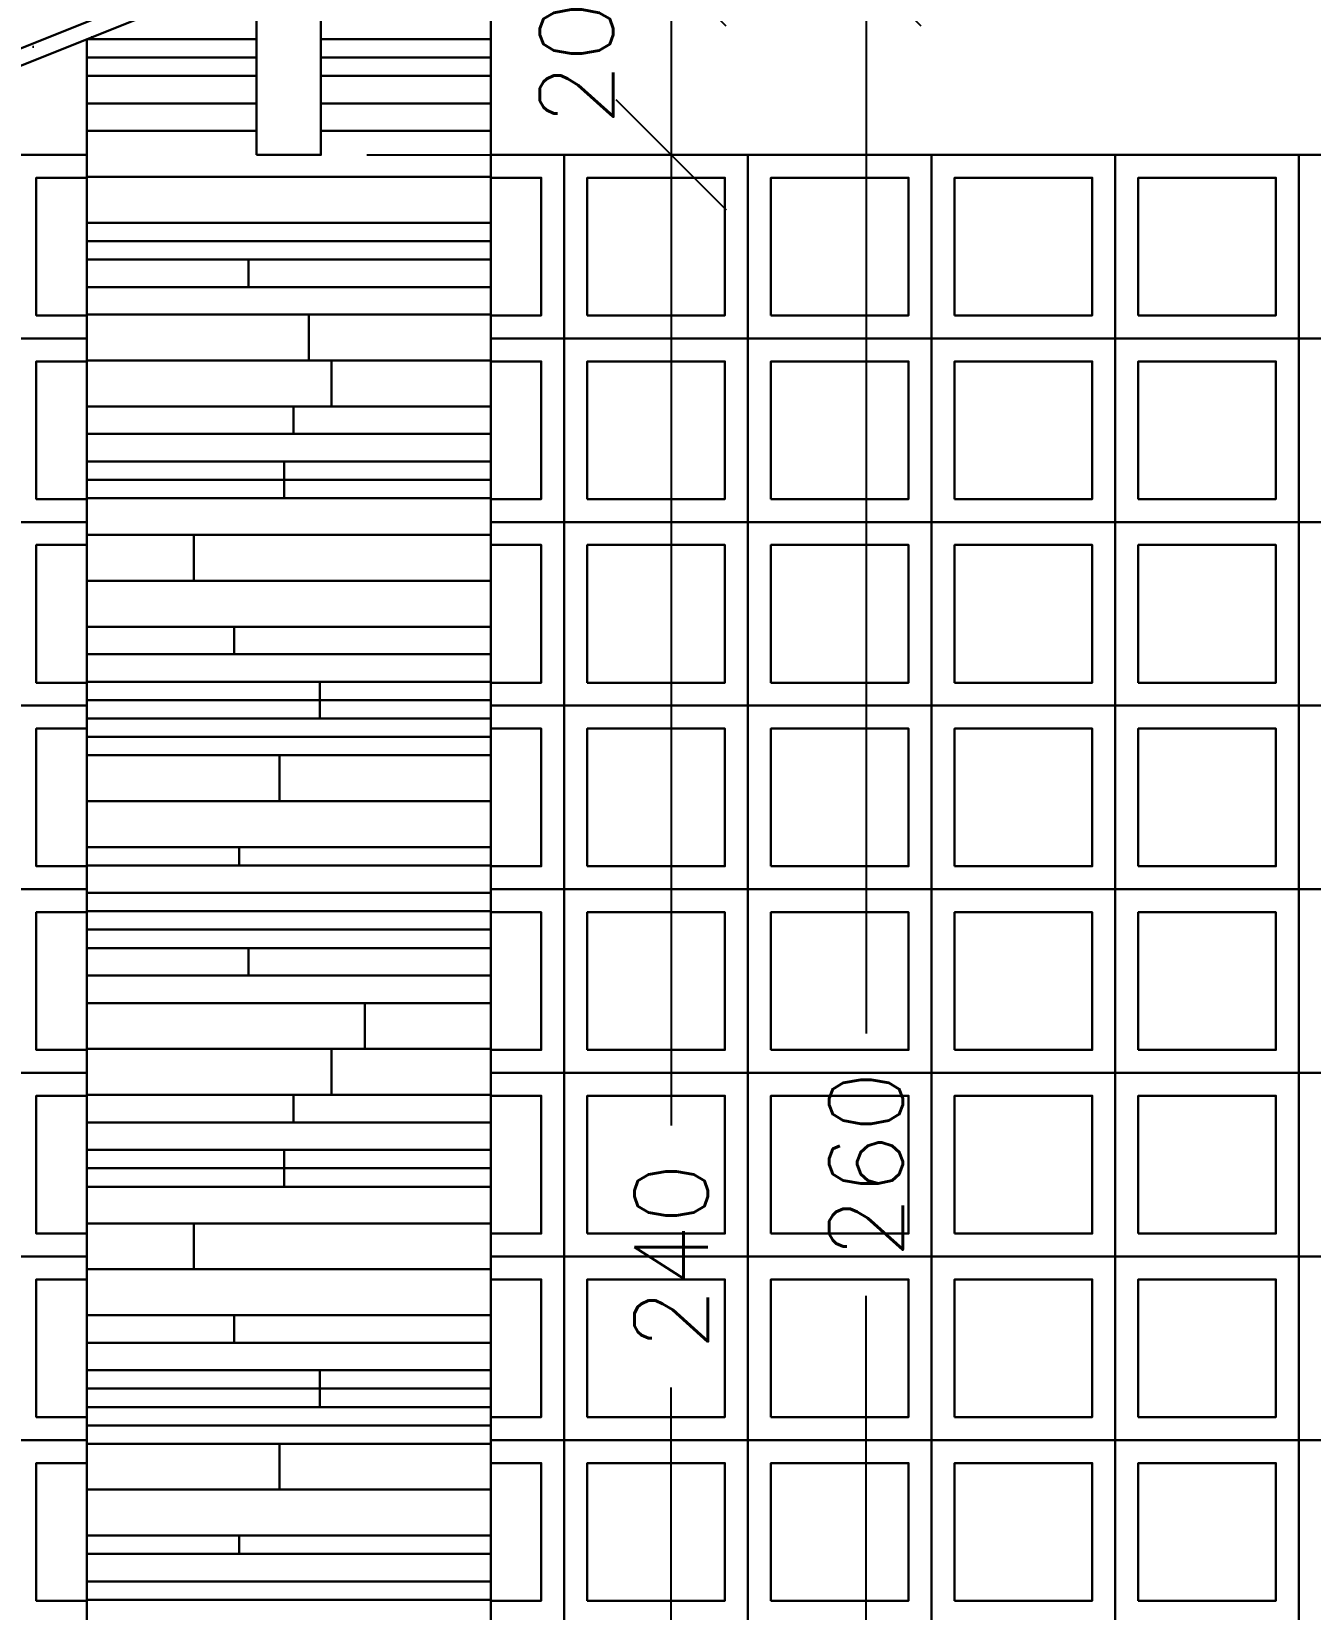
# Model space of a CAD drawing. Header units: millimetres. Extents: x -4228 to 27092, y -6721 to 984.
# Drawn here: x 5794.4 to 5933.7, y -6507.9 to -6336 of the extents above; entities that cross this region are included whole.
import ezdxf

# ---------------------------------------------------------------- set-up
doc = ezdxf.new("R2010")
doc.units = ezdxf.units.MM
doc.header["$LTSCALE"] = 50
doc.layers.get('0').update_dxf_attribs({"lineweight": 0})
for name, color, linetype in [('cobogo', 7, 'Continuous'), ('cota', 1, 'Continuous'), ('estruturametalica', 2, 'Continuous'), ('hatch', 2, 'Continuous'), ('madeiramento', 2, 'Continuous'), ('PAREDES3', 2, 'Continuous'), ('pedras', 2, 'Continuous')]:
    doc.layers.add(name, color=color, linetype=linetype)
doc.styles.add('ROMANS', font='romans.shx')
doc.dimstyles.new('1_50', dxfattribs={"dimscale": 0, "dimtxt": 8, "dimasz": 12, "dimexe": 10, "dimexo": 5, "dimgap": 4, "dimtad": 0, "dimdec": 0, "dimzin": 1, "dimdsep": 46, "dimtxsty": 'ROMANS', "dimblk": 'OBLIQUE', "dimcen": 10, "dimdle": 10, "dimclrd": 1, "dimclre": 1, "dimclrt": 7, "dimaunit": 1, "dimadec": 0, "dimazin": 0, "dimtm": 1e-09, "dimtfac": 1, "dimtdec": 0, "dimtmove": 2, "dimatfit": 3, "dimldrblk": 'OBLIQUE', "dimfxl": 1, "dimtolj": 1, "dimtzin": 0, "dimarcsym": 0})

# ---------------------------------------------------------------- blocks, each defined once
blk = doc.blocks.new('_OBLIQUE')
at = {"color": 0, "linetype": 'ByBlock'}
blk.add_line((-0.5, -0.5), (0.5, 0.5), dxfattribs=at)
blk = doc.blocks.new('*D4')
at = {"layer": 'cota', "color": 1, "linetype": 'Continuous', "lineweight": -2}
for p, q in [((5864.08, -6339.46), (5864.08, -6455.18)), ((5830.94, -6349.46), (5874.08, -6349.46)), ((5864.08, -6599.46), (5864.08, -6483.75)), ((5839.47, -6589.46), (5874.08, -6589.46))]:
    blk.add_line(p, q, dxfattribs=at)
at = {"layer": 'Defpoints', "color": 0, "linetype": 'Continuous', "lineweight": 30}
for p in [(5825.94, -6349.46), (5834.47, -6589.46), (5864.08, -6589.46)]:
    blk.add_point(p, dxfattribs=at)
at = {"layer": 'cota', "color": 1, "linetype": 'Continuous', "lineweight": -2, "xscale": 12, "yscale": 12, "zscale": 12}
for p, rotation in [((5864.08, -6349.46), 90), ((5864.08, -6589.46), 270)]:
    blk.add_blockref('_OBLIQUE', p, dxfattribs=dict(at, rotation=rotation))
at = {"layer": 'cota', "color": 7, "linetype": 'Continuous', "lineweight": 30, "insert": (5864.08, -6469.46), "char_height": 8, "attachment_point": 5, "rotation": 90, "style": 'ROMANS'}
blk.add_mtext('\\A1;240', dxfattribs=at)
blk = doc.blocks.new('*D5')
at = {"layer": 'cota', "color": 1, "linetype": 'Continuous', "lineweight": -2}
for p, q in [((5864.08, -6319.46), (5864.08, -6359.46)), ((5849.44, -6329.46), (5874.08, -6329.46)), ((5830.94, -6349.46), (5874.08, -6349.46))]:
    blk.add_line(p, q, dxfattribs=at)
at = {"layer": 'Defpoints', "color": 0, "linetype": 'Continuous', "lineweight": 30}
for p in [(5844.44, -6329.46), (5825.94, -6349.46), (5864.08, -6349.46)]:
    blk.add_point(p, dxfattribs=at)
at = {"layer": 'cota', "color": 1, "linetype": 'Continuous', "lineweight": -2, "xscale": 12, "yscale": 12, "zscale": 12}
for p, rotation in [((5864.08, -6329.46), 90), ((5864.08, -6349.46), 270)]:
    blk.add_blockref('_OBLIQUE', p, dxfattribs=dict(at, rotation=rotation))
at = {"layer": 'cota', "color": 7, "linetype": 'Continuous', "lineweight": 30, "insert": (5853.78, -6339.46), "char_height": 8, "attachment_point": 5, "rotation": 90, "style": 'ROMANS'}
blk.add_mtext('\\A1;20', dxfattribs=at)
blk = doc.blocks.new('*D6')
at = {"layer": 'cota', "color": 1, "linetype": 'Continuous', "lineweight": -2}
for p, q in [((5885.3, -6319.46), (5885.3, -6445.18)), ((5849.44, -6329.46), (5895.3, -6329.46)), ((5885.3, -6599.46), (5885.3, -6473.75)), ((5849.44, -6589.46), (5895.3, -6589.46))]:
    blk.add_line(p, q, dxfattribs=at)
at = {"layer": 'Defpoints', "color": 0, "linetype": 'Continuous', "lineweight": 30}
for p in [(5844.44, -6329.46), (5844.44, -6589.46), (5885.3, -6589.46)]:
    blk.add_point(p, dxfattribs=at)
at = {"layer": 'cota', "color": 1, "linetype": 'Continuous', "lineweight": -2, "xscale": 12, "yscale": 12, "zscale": 12}
for p, rotation in [((5885.3, -6329.46), 90), ((5885.3, -6589.46), 270)]:
    blk.add_blockref('_OBLIQUE', p, dxfattribs=dict(at, rotation=rotation))
at = {"layer": 'cota', "color": 7, "linetype": 'Continuous', "lineweight": 30, "insert": (5885.3, -6459.46), "char_height": 8, "attachment_point": 5, "rotation": 90, "style": 'ROMANS'}
blk.add_mtext('\\A1;260', dxfattribs=at)

msp = doc.modelspace()

# ---------------------------------------------------------------- hatches: boundary and pattern name
at = {"layer": 'hatch', "linetype": 'Continuous', "lineweight": 30}
h = msp.add_hatch(dxfattribs=at)
h.set_pattern_fill('AR-SAND', color=256, scale=0.3, style=0)
h.set_pattern_definition([(37.5, (2415.487, -6249.661), (-0.48001, 14.682397), [0, -11.5824, 0, -12.954, 0, -12.3825]), (7.5, (2415.487, -6249.661), (13.4857, 21.50475), [0, -6.2484, 0, -10.4394, 0, -4.0005]), (327.5, (2406.115, -6249.661), (23.72977, 0.043116), [0, -3.81, 0, -13.716, 0, -17.907]), (317.5, (2406.115, -6249.661), (22.90669, 6.68788), [0, -1.905, 0, -8.9916, 0, -10.287])])
h.paths.add_polyline_path([(6162.44, -6192.06), (6162.44, -6177.52), (5708.37, -6359.15), (5709.44, -6361.83), (5738.02, -6361.83)])
h = msp.add_hatch(dxfattribs=at)
h.set_pattern_fill('AR-RROOF', color=3, scale=0.5, style=0)
h.set_pattern_definition([(201.8014, (2309.487, -4319.716), (-21.224977, -22.16831), [190.5, -25.4, 63.5, -12.7]), (201.8014, (2296.163, -4331.885), (18.064814, -10.96624), [38.1, -4.191, 76.2, -9.525]), (201.8014, (2307.601, -4332.0975), (-58.156437, -32.427048), [101.6, -17.78, 50.8, -12.7])])
h.paths.add_polyline_path([(5738.02, -6361.83), (6162.44, -6192.06), (6162.44, -6177.52), (5708.37, -6359.15), (5709.44, -6361.83)])

# ---------------------------------------------------------------- linework, layer by layer
at = {"layer": 'cobogo', "color": 3, "linetype": 'Continuous', "lineweight": 30}
for points in [[(5800.44, -6349.46), (5792.44, -6349.46), (5792.44, -6369.46), (5800.44, -6369.46)], [(5800.44, -6349.46), (5792.44, -6349.46), (5792.44, -6369.46), (5800.44, -6369.46)], [(5800.44, -6349.46), (5792.44, -6349.46), (5792.44, -6369.46), (5800.44, -6369.46)], [(5800.44, -6349.46), (5792.44, -6349.46), (5792.44, -6369.46), (5800.44, -6369.46)], [(5844.44, -6369.46), (5852.44, -6369.46), (5852.44, -6349.46), (5844.44, -6349.46)], [(5844.44, -6369.46), (5852.44, -6369.46), (5852.44, -6349.46), (5844.44, -6349.46)], [(5844.44, -6369.46), (5852.44, -6369.46), (5852.44, -6349.46), (5844.44, -6349.46)], [(5844.44, -6369.46), (5852.44, -6369.46), (5852.44, -6349.46), (5844.44, -6349.46)], [(5800.44, -6351.96), (5794.94, -6351.96), (5794.94, -6366.96), (5800.44, -6366.96)], [(5800.44, -6351.96), (5794.94, -6351.96), (5794.94, -6366.96), (5800.44, -6366.96)], [(5800.44, -6351.96), (5794.94, -6351.96), (5794.94, -6366.96), (5800.44, -6366.96)], [(5800.44, -6351.96), (5794.94, -6351.96), (5794.94, -6366.96), (5800.44, -6366.96)], [(5844.44, -6366.96), (5849.94, -6366.96), (5849.94, -6351.96), (5844.44, -6351.96)], [(5844.44, -6366.96), (5849.94, -6366.96), (5849.94, -6351.96), (5844.44, -6351.96)], [(5844.44, -6366.96), (5849.94, -6366.96), (5849.94, -6351.96), (5844.44, -6351.96)], [(5844.44, -6366.96), (5849.94, -6366.96), (5849.94, -6351.96), (5844.44, -6351.96)], [(5800.44, -6369.46), (5792.44, -6369.46), (5792.44, -6389.46), (5800.44, -6389.46)], [(5800.44, -6369.46), (5792.44, -6369.46), (5792.44, -6389.46), (5800.44, -6389.46)], [(5800.44, -6369.46), (5792.44, -6369.46), (5792.44, -6389.46), (5800.44, -6389.46)], [(5800.44, -6369.46), (5792.44, -6369.46), (5792.44, -6389.46), (5800.44, -6389.46)], [(5844.44, -6389.46), (5852.44, -6389.46), (5852.44, -6369.46), (5844.44, -6369.46)], [(5844.44, -6389.46), (5852.44, -6389.46), (5852.44, -6369.46), (5844.44, -6369.46)], [(5844.44, -6389.46), (5852.44, -6389.46), (5852.44, -6369.46), (5844.44, -6369.46)], [(5844.44, -6389.46), (5852.44, -6389.46), (5852.44, -6369.46), (5844.44, -6369.46)], [(5800.44, -6371.96), (5794.94, -6371.96), (5794.94, -6386.96), (5800.44, -6386.96)], [(5800.44, -6371.96), (5794.94, -6371.96), (5794.94, -6386.96), (5800.44, -6386.96)], [(5800.44, -6371.96), (5794.94, -6371.96), (5794.94, -6386.96), (5800.44, -6386.96)], [(5800.44, -6371.96), (5794.94, -6371.96), (5794.94, -6386.96), (5800.44, -6386.96)], [(5844.44, -6386.96), (5849.94, -6386.96), (5849.94, -6371.96), (5844.44, -6371.96)], [(5844.44, -6386.96), (5849.94, -6386.96), (5849.94, -6371.96), (5844.44, -6371.96)], [(5844.44, -6386.96), (5849.94, -6386.96), (5849.94, -6371.96), (5844.44, -6371.96)], [(5844.44, -6386.96), (5849.94, -6386.96), (5849.94, -6371.96), (5844.44, -6371.96)], [(5800.44, -6389.46), (5792.44, -6389.46), (5792.44, -6409.46), (5800.44, -6409.46)], [(5800.44, -6389.46), (5792.44, -6389.46), (5792.44, -6409.46), (5800.44, -6409.46)], [(5800.44, -6389.46), (5792.44, -6389.46), (5792.44, -6409.46), (5800.44, -6409.46)], [(5800.44, -6389.46), (5792.44, -6389.46), (5792.44, -6409.46), (5800.44, -6409.46)], [(5844.44, -6409.46), (5852.44, -6409.46), (5852.44, -6389.46), (5844.44, -6389.46)], [(5844.44, -6409.46), (5852.44, -6409.46), (5852.44, -6389.46), (5844.44, -6389.46)], [(5844.44, -6409.46), (5852.44, -6409.46), (5852.44, -6389.46), (5844.44, -6389.46)], [(5844.44, -6409.46), (5852.44, -6409.46), (5852.44, -6389.46), (5844.44, -6389.46)], [(5800.44, -6391.96), (5794.94, -6391.96), (5794.94, -6406.96), (5800.44, -6406.96)], [(5800.44, -6391.96), (5794.94, -6391.96), (5794.94, -6406.96), (5800.44, -6406.96)], [(5800.44, -6391.96), (5794.94, -6391.96), (5794.94, -6406.96), (5800.44, -6406.96)], [(5800.44, -6391.96), (5794.94, -6391.96), (5794.94, -6406.96), (5800.44, -6406.96)], [(5844.44, -6406.96), (5849.94, -6406.96), (5849.94, -6391.96), (5844.44, -6391.96)], [(5844.44, -6406.96), (5849.94, -6406.96), (5849.94, -6391.96), (5844.44, -6391.96)], [(5844.44, -6406.96), (5849.94, -6406.96), (5849.94, -6391.96), (5844.44, -6391.96)], [(5844.44, -6406.96), (5849.94, -6406.96), (5849.94, -6391.96), (5844.44, -6391.96)], [(5800.44, -6409.46), (5792.44, -6409.46), (5792.44, -6429.46), (5800.44, -6429.46)], [(5800.44, -6409.46), (5792.44, -6409.46), (5792.44, -6429.46), (5800.44, -6429.46)], [(5800.44, -6409.46), (5792.44, -6409.46), (5792.44, -6429.46), (5800.44, -6429.46)], [(5800.44, -6409.46), (5792.44, -6409.46), (5792.44, -6429.46), (5800.44, -6429.46)], [(5844.44, -6429.46), (5852.44, -6429.46), (5852.44, -6409.46), (5844.44, -6409.46)], [(5844.44, -6429.46), (5852.44, -6429.46), (5852.44, -6409.46), (5844.44, -6409.46)], [(5844.44, -6429.46), (5852.44, -6429.46), (5852.44, -6409.46), (5844.44, -6409.46)], [(5844.44, -6429.46), (5852.44, -6429.46), (5852.44, -6409.46), (5844.44, -6409.46)], [(5800.44, -6411.96), (5794.94, -6411.96), (5794.94, -6426.96), (5800.44, -6426.96)], [(5800.44, -6411.96), (5794.94, -6411.96), (5794.94, -6426.96), (5800.44, -6426.96)], [(5800.44, -6411.96), (5794.94, -6411.96), (5794.94, -6426.96), (5800.44, -6426.96)], [(5800.44, -6411.96), (5794.94, -6411.96), (5794.94, -6426.96), (5800.44, -6426.96)], [(5844.44, -6426.96), (5849.94, -6426.96), (5849.94, -6411.96), (5844.44, -6411.96)], [(5844.44, -6426.96), (5849.94, -6426.96), (5849.94, -6411.96), (5844.44, -6411.96)], [(5844.44, -6426.96), (5849.94, -6426.96), (5849.94, -6411.96), (5844.44, -6411.96)], [(5844.44, -6426.96), (5849.94, -6426.96), (5849.94, -6411.96), (5844.44, -6411.96)], [(5800.44, -6429.46), (5792.44, -6429.46), (5792.44, -6449.46), (5800.44, -6449.46)], [(5800.44, -6429.46), (5792.44, -6429.46), (5792.44, -6449.46), (5800.44, -6449.46)], [(5800.44, -6429.46), (5792.44, -6429.46), (5792.44, -6449.46), (5800.44, -6449.46)], [(5800.44, -6429.46), (5792.44, -6429.46), (5792.44, -6449.46), (5800.44, -6449.46)], [(5844.44, -6449.46), (5852.44, -6449.46), (5852.44, -6429.46), (5844.44, -6429.46)], [(5844.44, -6449.46), (5852.44, -6449.46), (5852.44, -6429.46), (5844.44, -6429.46)], [(5844.44, -6449.46), (5852.44, -6449.46), (5852.44, -6429.46), (5844.44, -6429.46)], [(5844.44, -6449.46), (5852.44, -6449.46), (5852.44, -6429.46), (5844.44, -6429.46)], [(5800.44, -6431.96), (5794.94, -6431.96), (5794.94, -6446.96), (5800.44, -6446.96)], [(5800.44, -6431.96), (5794.94, -6431.96), (5794.94, -6446.96), (5800.44, -6446.96)], [(5800.44, -6431.96), (5794.94, -6431.96), (5794.94, -6446.96), (5800.44, -6446.96)], [(5800.44, -6431.96), (5794.94, -6431.96), (5794.94, -6446.96), (5800.44, -6446.96)], [(5844.44, -6446.96), (5849.94, -6446.96), (5849.94, -6431.96), (5844.44, -6431.96)], [(5844.44, -6446.96), (5849.94, -6446.96), (5849.94, -6431.96), (5844.44, -6431.96)], [(5844.44, -6446.96), (5849.94, -6446.96), (5849.94, -6431.96), (5844.44, -6431.96)], [(5844.44, -6446.96), (5849.94, -6446.96), (5849.94, -6431.96), (5844.44, -6431.96)], [(5800.44, -6449.46), (5792.44, -6449.46), (5792.44, -6469.46), (5800.44, -6469.46)], [(5800.44, -6449.46), (5792.44, -6449.46), (5792.44, -6469.46), (5800.44, -6469.46)], [(5800.44, -6449.46), (5792.44, -6449.46), (5792.44, -6469.46), (5800.44, -6469.46)], [(5800.44, -6449.46), (5792.44, -6449.46), (5792.44, -6469.46), (5800.44, -6469.46)], [(5844.44, -6469.46), (5852.44, -6469.46), (5852.44, -6449.46), (5844.44, -6449.46)], [(5844.44, -6469.46), (5852.44, -6469.46), (5852.44, -6449.46), (5844.44, -6449.46)], [(5844.44, -6469.46), (5852.44, -6469.46), (5852.44, -6449.46), (5844.44, -6449.46)], [(5844.44, -6469.46), (5852.44, -6469.46), (5852.44, -6449.46), (5844.44, -6449.46)], [(5800.44, -6451.96), (5794.94, -6451.96), (5794.94, -6466.96), (5800.44, -6466.96)], [(5800.44, -6451.96), (5794.94, -6451.96), (5794.94, -6466.96), (5800.44, -6466.96)], [(5800.44, -6451.96), (5794.94, -6451.96), (5794.94, -6466.96), (5800.44, -6466.96)], [(5800.44, -6451.96), (5794.94, -6451.96), (5794.94, -6466.96), (5800.44, -6466.96)], [(5844.44, -6466.96), (5849.94, -6466.96), (5849.94, -6451.96), (5844.44, -6451.96)], [(5844.44, -6466.96), (5849.94, -6466.96), (5849.94, -6451.96), (5844.44, -6451.96)], [(5844.44, -6466.96), (5849.94, -6466.96), (5849.94, -6451.96), (5844.44, -6451.96)], [(5844.44, -6466.96), (5849.94, -6466.96), (5849.94, -6451.96), (5844.44, -6451.96)], [(5800.44, -6469.46), (5792.44, -6469.46), (5792.44, -6489.46), (5800.44, -6489.46)], [(5800.44, -6469.46), (5792.44, -6469.46), (5792.44, -6489.46), (5800.44, -6489.46)], [(5800.44, -6469.46), (5792.44, -6469.46), (5792.44, -6489.46), (5800.44, -6489.46)], [(5800.44, -6469.46), (5792.44, -6469.46), (5792.44, -6489.46), (5800.44, -6489.46)], [(5844.44, -6489.46), (5852.44, -6489.46), (5852.44, -6469.46), (5844.44, -6469.46)], [(5844.44, -6489.46), (5852.44, -6489.46), (5852.44, -6469.46), (5844.44, -6469.46)], [(5844.44, -6489.46), (5852.44, -6489.46), (5852.44, -6469.46), (5844.44, -6469.46)], [(5844.44, -6489.46), (5852.44, -6489.46), (5852.44, -6469.46), (5844.44, -6469.46)], [(5800.44, -6471.96), (5794.94, -6471.96), (5794.94, -6486.96), (5800.44, -6486.96)], [(5800.44, -6471.96), (5794.94, -6471.96), (5794.94, -6486.96), (5800.44, -6486.96)], [(5800.44, -6471.96), (5794.94, -6471.96), (5794.94, -6486.96), (5800.44, -6486.96)], [(5800.44, -6471.96), (5794.94, -6471.96), (5794.94, -6486.96), (5800.44, -6486.96)], [(5844.44, -6486.96), (5849.94, -6486.96), (5849.94, -6471.96), (5844.44, -6471.96)], [(5844.44, -6486.96), (5849.94, -6486.96), (5849.94, -6471.96), (5844.44, -6471.96)], [(5844.44, -6486.96), (5849.94, -6486.96), (5849.94, -6471.96), (5844.44, -6471.96)], [(5844.44, -6486.96), (5849.94, -6486.96), (5849.94, -6471.96), (5844.44, -6471.96)], [(5800.44, -6489.46), (5792.44, -6489.46), (5792.44, -6509.46), (5800.44, -6509.46)], [(5800.44, -6489.46), (5792.44, -6489.46), (5792.44, -6509.46), (5800.44, -6509.46)], [(5800.44, -6489.46), (5792.44, -6489.46), (5792.44, -6509.46), (5800.44, -6509.46)], [(5800.44, -6489.46), (5792.44, -6489.46), (5792.44, -6509.46), (5800.44, -6509.46)], [(5844.44, -6509.46), (5852.44, -6509.46), (5852.44, -6489.46), (5844.44, -6489.46)], [(5844.44, -6509.46), (5852.44, -6509.46), (5852.44, -6489.46), (5844.44, -6489.46)], [(5844.44, -6509.46), (5852.44, -6509.46), (5852.44, -6489.46), (5844.44, -6489.46)], [(5844.44, -6509.46), (5852.44, -6509.46), (5852.44, -6489.46), (5844.44, -6489.46)], [(5800.44, -6491.96), (5794.94, -6491.96), (5794.94, -6506.96), (5800.44, -6506.96)], [(5800.44, -6491.96), (5794.94, -6491.96), (5794.94, -6506.96), (5800.44, -6506.96)], [(5800.44, -6491.96), (5794.94, -6491.96), (5794.94, -6506.96), (5800.44, -6506.96)], [(5800.44, -6491.96), (5794.94, -6491.96), (5794.94, -6506.96), (5800.44, -6506.96)], [(5844.44, -6506.96), (5849.94, -6506.96), (5849.94, -6491.96), (5844.44, -6491.96)], [(5844.44, -6506.96), (5849.94, -6506.96), (5849.94, -6491.96), (5844.44, -6491.96)], [(5844.44, -6506.96), (5849.94, -6506.96), (5849.94, -6491.96), (5844.44, -6491.96)], [(5844.44, -6506.96), (5849.94, -6506.96), (5849.94, -6491.96), (5844.44, -6491.96)]]:
    msp.add_lwpolyline(points, dxfattribs=at)
for points in [[(5852.44, -6369.46), (5872.44, -6369.46), (5872.44, -6349.46), (5852.44, -6349.46)], [(5852.44, -6369.46), (5872.44, -6369.46), (5872.44, -6349.46), (5852.44, -6349.46)], [(5852.44, -6369.46), (5872.44, -6369.46), (5872.44, -6349.46), (5852.44, -6349.46)], [(5852.44, -6369.46), (5872.44, -6369.46), (5872.44, -6349.46), (5852.44, -6349.46)], [(5872.44, -6369.46), (5892.44, -6369.46), (5892.44, -6349.46), (5872.44, -6349.46)], [(5872.44, -6369.46), (5892.44, -6369.46), (5892.44, -6349.46), (5872.44, -6349.46)], [(5872.44, -6369.46), (5892.44, -6369.46), (5892.44, -6349.46), (5872.44, -6349.46)], [(5872.44, -6369.46), (5892.44, -6369.46), (5892.44, -6349.46), (5872.44, -6349.46)], [(5892.44, -6369.46), (5912.44, -6369.46), (5912.44, -6349.46), (5892.44, -6349.46)], [(5892.44, -6369.46), (5912.44, -6369.46), (5912.44, -6349.46), (5892.44, -6349.46)], [(5892.44, -6369.46), (5912.44, -6369.46), (5912.44, -6349.46), (5892.44, -6349.46)], [(5892.44, -6369.46), (5912.44, -6369.46), (5912.44, -6349.46), (5892.44, -6349.46)], [(5912.44, -6369.46), (5932.44, -6369.46), (5932.44, -6349.46), (5912.44, -6349.46)], [(5912.44, -6369.46), (5932.44, -6369.46), (5932.44, -6349.46), (5912.44, -6349.46)], [(5912.44, -6369.46), (5932.44, -6369.46), (5932.44, -6349.46), (5912.44, -6349.46)], [(5912.44, -6369.46), (5932.44, -6369.46), (5932.44, -6349.46), (5912.44, -6349.46)], [(5932.44, -6369.46), (5952.44, -6369.46), (5952.44, -6349.46), (5932.44, -6349.46)], [(5932.44, -6369.46), (5952.44, -6369.46), (5952.44, -6349.46), (5932.44, -6349.46)], [(5932.44, -6369.46), (5952.44, -6369.46), (5952.44, -6349.46), (5932.44, -6349.46)], [(5932.44, -6369.46), (5952.44, -6369.46), (5952.44, -6349.46), (5932.44, -6349.46)], [(5854.94, -6366.96), (5869.94, -6366.96), (5869.94, -6351.96), (5854.94, -6351.96)], [(5854.94, -6366.96), (5869.94, -6366.96), (5869.94, -6351.96), (5854.94, -6351.96)], [(5854.94, -6366.96), (5869.94, -6366.96), (5869.94, -6351.96), (5854.94, -6351.96)], [(5854.94, -6366.96), (5869.94, -6366.96), (5869.94, -6351.96), (5854.94, -6351.96)], [(5874.94, -6366.96), (5889.94, -6366.96), (5889.94, -6351.96), (5874.94, -6351.96)], [(5874.94, -6366.96), (5889.94, -6366.96), (5889.94, -6351.96), (5874.94, -6351.96)], [(5874.94, -6366.96), (5889.94, -6366.96), (5889.94, -6351.96), (5874.94, -6351.96)], [(5874.94, -6366.96), (5889.94, -6366.96), (5889.94, -6351.96), (5874.94, -6351.96)], [(5894.94, -6366.96), (5909.94, -6366.96), (5909.94, -6351.96), (5894.94, -6351.96)], [(5894.94, -6366.96), (5909.94, -6366.96), (5909.94, -6351.96), (5894.94, -6351.96)], [(5894.94, -6366.96), (5909.94, -6366.96), (5909.94, -6351.96), (5894.94, -6351.96)], [(5894.94, -6366.96), (5909.94, -6366.96), (5909.94, -6351.96), (5894.94, -6351.96)], [(5914.94, -6366.96), (5929.94, -6366.96), (5929.94, -6351.96), (5914.94, -6351.96)], [(5914.94, -6366.96), (5929.94, -6366.96), (5929.94, -6351.96), (5914.94, -6351.96)], [(5914.94, -6366.96), (5929.94, -6366.96), (5929.94, -6351.96), (5914.94, -6351.96)], [(5914.94, -6366.96), (5929.94, -6366.96), (5929.94, -6351.96), (5914.94, -6351.96)], [(5852.44, -6389.46), (5872.44, -6389.46), (5872.44, -6369.46), (5852.44, -6369.46)], [(5852.44, -6389.46), (5872.44, -6389.46), (5872.44, -6369.46), (5852.44, -6369.46)], [(5852.44, -6389.46), (5872.44, -6389.46), (5872.44, -6369.46), (5852.44, -6369.46)], [(5852.44, -6389.46), (5872.44, -6389.46), (5872.44, -6369.46), (5852.44, -6369.46)], [(5872.44, -6389.46), (5892.44, -6389.46), (5892.44, -6369.46), (5872.44, -6369.46)], [(5872.44, -6389.46), (5892.44, -6389.46), (5892.44, -6369.46), (5872.44, -6369.46)], [(5872.44, -6389.46), (5892.44, -6389.46), (5892.44, -6369.46), (5872.44, -6369.46)], [(5872.44, -6389.46), (5892.44, -6389.46), (5892.44, -6369.46), (5872.44, -6369.46)], [(5892.44, -6389.46), (5912.44, -6389.46), (5912.44, -6369.46), (5892.44, -6369.46)], [(5892.44, -6389.46), (5912.44, -6389.46), (5912.44, -6369.46), (5892.44, -6369.46)], [(5892.44, -6389.46), (5912.44, -6389.46), (5912.44, -6369.46), (5892.44, -6369.46)], [(5892.44, -6389.46), (5912.44, -6389.46), (5912.44, -6369.46), (5892.44, -6369.46)], [(5912.44, -6389.46), (5932.44, -6389.46), (5932.44, -6369.46), (5912.44, -6369.46)], [(5912.44, -6389.46), (5932.44, -6389.46), (5932.44, -6369.46), (5912.44, -6369.46)], [(5912.44, -6389.46), (5932.44, -6389.46), (5932.44, -6369.46), (5912.44, -6369.46)], [(5912.44, -6389.46), (5932.44, -6389.46), (5932.44, -6369.46), (5912.44, -6369.46)], [(5932.44, -6389.46), (5952.44, -6389.46), (5952.44, -6369.46), (5932.44, -6369.46)], [(5932.44, -6389.46), (5952.44, -6389.46), (5952.44, -6369.46), (5932.44, -6369.46)], [(5932.44, -6389.46), (5952.44, -6389.46), (5952.44, -6369.46), (5932.44, -6369.46)], [(5932.44, -6389.46), (5952.44, -6389.46), (5952.44, -6369.46), (5932.44, -6369.46)], [(5854.94, -6386.96), (5869.94, -6386.96), (5869.94, -6371.96), (5854.94, -6371.96)], [(5854.94, -6386.96), (5869.94, -6386.96), (5869.94, -6371.96), (5854.94, -6371.96)], [(5854.94, -6386.96), (5869.94, -6386.96), (5869.94, -6371.96), (5854.94, -6371.96)], [(5854.94, -6386.96), (5869.94, -6386.96), (5869.94, -6371.96), (5854.94, -6371.96)], [(5874.94, -6386.96), (5889.94, -6386.96), (5889.94, -6371.96), (5874.94, -6371.96)], [(5874.94, -6386.96), (5889.94, -6386.96), (5889.94, -6371.96), (5874.94, -6371.96)], [(5874.94, -6386.96), (5889.94, -6386.96), (5889.94, -6371.96), (5874.94, -6371.96)], [(5874.94, -6386.96), (5889.94, -6386.96), (5889.94, -6371.96), (5874.94, -6371.96)], [(5894.94, -6386.96), (5909.94, -6386.96), (5909.94, -6371.96), (5894.94, -6371.96)], [(5894.94, -6386.96), (5909.94, -6386.96), (5909.94, -6371.96), (5894.94, -6371.96)], [(5894.94, -6386.96), (5909.94, -6386.96), (5909.94, -6371.96), (5894.94, -6371.96)], [(5894.94, -6386.96), (5909.94, -6386.96), (5909.94, -6371.96), (5894.94, -6371.96)], [(5914.94, -6386.96), (5929.94, -6386.96), (5929.94, -6371.96), (5914.94, -6371.96)], [(5914.94, -6386.96), (5929.94, -6386.96), (5929.94, -6371.96), (5914.94, -6371.96)], [(5914.94, -6386.96), (5929.94, -6386.96), (5929.94, -6371.96), (5914.94, -6371.96)], [(5914.94, -6386.96), (5929.94, -6386.96), (5929.94, -6371.96), (5914.94, -6371.96)], [(5852.44, -6409.46), (5872.44, -6409.46), (5872.44, -6389.46), (5852.44, -6389.46)], [(5852.44, -6409.46), (5872.44, -6409.46), (5872.44, -6389.46), (5852.44, -6389.46)], [(5852.44, -6409.46), (5872.44, -6409.46), (5872.44, -6389.46), (5852.44, -6389.46)], [(5852.44, -6409.46), (5872.44, -6409.46), (5872.44, -6389.46), (5852.44, -6389.46)], [(5872.44, -6409.46), (5892.44, -6409.46), (5892.44, -6389.46), (5872.44, -6389.46)], [(5872.44, -6409.46), (5892.44, -6409.46), (5892.44, -6389.46), (5872.44, -6389.46)], [(5872.44, -6409.46), (5892.44, -6409.46), (5892.44, -6389.46), (5872.44, -6389.46)], [(5872.44, -6409.46), (5892.44, -6409.46), (5892.44, -6389.46), (5872.44, -6389.46)], [(5892.44, -6409.46), (5912.44, -6409.46), (5912.44, -6389.46), (5892.44, -6389.46)], [(5892.44, -6409.46), (5912.44, -6409.46), (5912.44, -6389.46), (5892.44, -6389.46)], [(5892.44, -6409.46), (5912.44, -6409.46), (5912.44, -6389.46), (5892.44, -6389.46)], [(5892.44, -6409.46), (5912.44, -6409.46), (5912.44, -6389.46), (5892.44, -6389.46)], [(5912.44, -6409.46), (5932.44, -6409.46), (5932.44, -6389.46), (5912.44, -6389.46)], [(5912.44, -6409.46), (5932.44, -6409.46), (5932.44, -6389.46), (5912.44, -6389.46)], [(5912.44, -6409.46), (5932.44, -6409.46), (5932.44, -6389.46), (5912.44, -6389.46)], [(5912.44, -6409.46), (5932.44, -6409.46), (5932.44, -6389.46), (5912.44, -6389.46)], [(5932.44, -6409.46), (5952.44, -6409.46), (5952.44, -6389.46), (5932.44, -6389.46)], [(5932.44, -6409.46), (5952.44, -6409.46), (5952.44, -6389.46), (5932.44, -6389.46)], [(5932.44, -6409.46), (5952.44, -6409.46), (5952.44, -6389.46), (5932.44, -6389.46)], [(5932.44, -6409.46), (5952.44, -6409.46), (5952.44, -6389.46), (5932.44, -6389.46)], [(5854.94, -6406.96), (5869.94, -6406.96), (5869.94, -6391.96), (5854.94, -6391.96)], [(5854.94, -6406.96), (5869.94, -6406.96), (5869.94, -6391.96), (5854.94, -6391.96)], [(5854.94, -6406.96), (5869.94, -6406.96), (5869.94, -6391.96), (5854.94, -6391.96)], [(5854.94, -6406.96), (5869.94, -6406.96), (5869.94, -6391.96), (5854.94, -6391.96)], [(5874.94, -6406.96), (5889.94, -6406.96), (5889.94, -6391.96), (5874.94, -6391.96)], [(5874.94, -6406.96), (5889.94, -6406.96), (5889.94, -6391.96), (5874.94, -6391.96)], [(5874.94, -6406.96), (5889.94, -6406.96), (5889.94, -6391.96), (5874.94, -6391.96)], [(5874.94, -6406.96), (5889.94, -6406.96), (5889.94, -6391.96), (5874.94, -6391.96)], [(5894.94, -6406.96), (5909.94, -6406.96), (5909.94, -6391.96), (5894.94, -6391.96)], [(5894.94, -6406.96), (5909.94, -6406.96), (5909.94, -6391.96), (5894.94, -6391.96)], [(5894.94, -6406.96), (5909.94, -6406.96), (5909.94, -6391.96), (5894.94, -6391.96)], [(5894.94, -6406.96), (5909.94, -6406.96), (5909.94, -6391.96), (5894.94, -6391.96)], [(5914.94, -6406.96), (5929.94, -6406.96), (5929.94, -6391.96), (5914.94, -6391.96)], [(5914.94, -6406.96), (5929.94, -6406.96), (5929.94, -6391.96), (5914.94, -6391.96)], [(5914.94, -6406.96), (5929.94, -6406.96), (5929.94, -6391.96), (5914.94, -6391.96)], [(5914.94, -6406.96), (5929.94, -6406.96), (5929.94, -6391.96), (5914.94, -6391.96)], [(5852.44, -6429.46), (5872.44, -6429.46), (5872.44, -6409.46), (5852.44, -6409.46)], [(5852.44, -6429.46), (5872.44, -6429.46), (5872.44, -6409.46), (5852.44, -6409.46)], [(5852.44, -6429.46), (5872.44, -6429.46), (5872.44, -6409.46), (5852.44, -6409.46)], [(5852.44, -6429.46), (5872.44, -6429.46), (5872.44, -6409.46), (5852.44, -6409.46)], [(5872.44, -6429.46), (5892.44, -6429.46), (5892.44, -6409.46), (5872.44, -6409.46)], [(5872.44, -6429.46), (5892.44, -6429.46), (5892.44, -6409.46), (5872.44, -6409.46)], [(5872.44, -6429.46), (5892.44, -6429.46), (5892.44, -6409.46), (5872.44, -6409.46)], [(5872.44, -6429.46), (5892.44, -6429.46), (5892.44, -6409.46), (5872.44, -6409.46)], [(5892.44, -6429.46), (5912.44, -6429.46), (5912.44, -6409.46), (5892.44, -6409.46)], [(5892.44, -6429.46), (5912.44, -6429.46), (5912.44, -6409.46), (5892.44, -6409.46)], [(5892.44, -6429.46), (5912.44, -6429.46), (5912.44, -6409.46), (5892.44, -6409.46)], [(5892.44, -6429.46), (5912.44, -6429.46), (5912.44, -6409.46), (5892.44, -6409.46)], [(5912.44, -6429.46), (5932.44, -6429.46), (5932.44, -6409.46), (5912.44, -6409.46)], [(5912.44, -6429.46), (5932.44, -6429.46), (5932.44, -6409.46), (5912.44, -6409.46)], [(5912.44, -6429.46), (5932.44, -6429.46), (5932.44, -6409.46), (5912.44, -6409.46)], [(5912.44, -6429.46), (5932.44, -6429.46), (5932.44, -6409.46), (5912.44, -6409.46)], [(5932.44, -6429.46), (5952.44, -6429.46), (5952.44, -6409.46), (5932.44, -6409.46)], [(5932.44, -6429.46), (5952.44, -6429.46), (5952.44, -6409.46), (5932.44, -6409.46)], [(5932.44, -6429.46), (5952.44, -6429.46), (5952.44, -6409.46), (5932.44, -6409.46)], [(5932.44, -6429.46), (5952.44, -6429.46), (5952.44, -6409.46), (5932.44, -6409.46)], [(5854.94, -6426.96), (5869.94, -6426.96), (5869.94, -6411.96), (5854.94, -6411.96)], [(5854.94, -6426.96), (5869.94, -6426.96), (5869.94, -6411.96), (5854.94, -6411.96)], [(5854.94, -6426.96), (5869.94, -6426.96), (5869.94, -6411.96), (5854.94, -6411.96)], [(5854.94, -6426.96), (5869.94, -6426.96), (5869.94, -6411.96), (5854.94, -6411.96)], [(5874.94, -6426.96), (5889.94, -6426.96), (5889.94, -6411.96), (5874.94, -6411.96)], [(5874.94, -6426.96), (5889.94, -6426.96), (5889.94, -6411.96), (5874.94, -6411.96)], [(5874.94, -6426.96), (5889.94, -6426.96), (5889.94, -6411.96), (5874.94, -6411.96)], [(5874.94, -6426.96), (5889.94, -6426.96), (5889.94, -6411.96), (5874.94, -6411.96)], [(5894.94, -6426.96), (5909.94, -6426.96), (5909.94, -6411.96), (5894.94, -6411.96)], [(5894.94, -6426.96), (5909.94, -6426.96), (5909.94, -6411.96), (5894.94, -6411.96)], [(5894.94, -6426.96), (5909.94, -6426.96), (5909.94, -6411.96), (5894.94, -6411.96)], [(5894.94, -6426.96), (5909.94, -6426.96), (5909.94, -6411.96), (5894.94, -6411.96)], [(5914.94, -6426.96), (5929.94, -6426.96), (5929.94, -6411.96), (5914.94, -6411.96)], [(5914.94, -6426.96), (5929.94, -6426.96), (5929.94, -6411.96), (5914.94, -6411.96)], [(5914.94, -6426.96), (5929.94, -6426.96), (5929.94, -6411.96), (5914.94, -6411.96)], [(5914.94, -6426.96), (5929.94, -6426.96), (5929.94, -6411.96), (5914.94, -6411.96)], [(5852.44, -6449.46), (5872.44, -6449.46), (5872.44, -6429.46), (5852.44, -6429.46)], [(5852.44, -6449.46), (5872.44, -6449.46), (5872.44, -6429.46), (5852.44, -6429.46)], [(5852.44, -6449.46), (5872.44, -6449.46), (5872.44, -6429.46), (5852.44, -6429.46)], [(5852.44, -6449.46), (5872.44, -6449.46), (5872.44, -6429.46), (5852.44, -6429.46)], [(5872.44, -6449.46), (5892.44, -6449.46), (5892.44, -6429.46), (5872.44, -6429.46)], [(5872.44, -6449.46), (5892.44, -6449.46), (5892.44, -6429.46), (5872.44, -6429.46)], [(5872.44, -6449.46), (5892.44, -6449.46), (5892.44, -6429.46), (5872.44, -6429.46)], [(5872.44, -6449.46), (5892.44, -6449.46), (5892.44, -6429.46), (5872.44, -6429.46)], [(5892.44, -6449.46), (5912.44, -6449.46), (5912.44, -6429.46), (5892.44, -6429.46)], [(5892.44, -6449.46), (5912.44, -6449.46), (5912.44, -6429.46), (5892.44, -6429.46)], [(5892.44, -6449.46), (5912.44, -6449.46), (5912.44, -6429.46), (5892.44, -6429.46)], [(5892.44, -6449.46), (5912.44, -6449.46), (5912.44, -6429.46), (5892.44, -6429.46)], [(5912.44, -6449.46), (5932.44, -6449.46), (5932.44, -6429.46), (5912.44, -6429.46)], [(5912.44, -6449.46), (5932.44, -6449.46), (5932.44, -6429.46), (5912.44, -6429.46)], [(5912.44, -6449.46), (5932.44, -6449.46), (5932.44, -6429.46), (5912.44, -6429.46)], [(5912.44, -6449.46), (5932.44, -6449.46), (5932.44, -6429.46), (5912.44, -6429.46)], [(5932.44, -6449.46), (5952.44, -6449.46), (5952.44, -6429.46), (5932.44, -6429.46)], [(5932.44, -6449.46), (5952.44, -6449.46), (5952.44, -6429.46), (5932.44, -6429.46)], [(5932.44, -6449.46), (5952.44, -6449.46), (5952.44, -6429.46), (5932.44, -6429.46)], [(5932.44, -6449.46), (5952.44, -6449.46), (5952.44, -6429.46), (5932.44, -6429.46)], [(5854.94, -6446.96), (5869.94, -6446.96), (5869.94, -6431.96), (5854.94, -6431.96)], [(5854.94, -6446.96), (5869.94, -6446.96), (5869.94, -6431.96), (5854.94, -6431.96)], [(5854.94, -6446.96), (5869.94, -6446.96), (5869.94, -6431.96), (5854.94, -6431.96)], [(5854.94, -6446.96), (5869.94, -6446.96), (5869.94, -6431.96), (5854.94, -6431.96)], [(5874.94, -6446.96), (5889.94, -6446.96), (5889.94, -6431.96), (5874.94, -6431.96)], [(5874.94, -6446.96), (5889.94, -6446.96), (5889.94, -6431.96), (5874.94, -6431.96)], [(5874.94, -6446.96), (5889.94, -6446.96), (5889.94, -6431.96), (5874.94, -6431.96)], [(5874.94, -6446.96), (5889.94, -6446.96), (5889.94, -6431.96), (5874.94, -6431.96)], [(5894.94, -6446.96), (5909.94, -6446.96), (5909.94, -6431.96), (5894.94, -6431.96)], [(5894.94, -6446.96), (5909.94, -6446.96), (5909.94, -6431.96), (5894.94, -6431.96)], [(5894.94, -6446.96), (5909.94, -6446.96), (5909.94, -6431.96), (5894.94, -6431.96)], [(5894.94, -6446.96), (5909.94, -6446.96), (5909.94, -6431.96), (5894.94, -6431.96)], [(5914.94, -6446.96), (5929.94, -6446.96), (5929.94, -6431.96), (5914.94, -6431.96)], [(5914.94, -6446.96), (5929.94, -6446.96), (5929.94, -6431.96), (5914.94, -6431.96)], [(5914.94, -6446.96), (5929.94, -6446.96), (5929.94, -6431.96), (5914.94, -6431.96)], [(5914.94, -6446.96), (5929.94, -6446.96), (5929.94, -6431.96), (5914.94, -6431.96)], [(5852.44, -6469.46), (5872.44, -6469.46), (5872.44, -6449.46), (5852.44, -6449.46)], [(5852.44, -6469.46), (5872.44, -6469.46), (5872.44, -6449.46), (5852.44, -6449.46)], [(5852.44, -6469.46), (5872.44, -6469.46), (5872.44, -6449.46), (5852.44, -6449.46)], [(5852.44, -6469.46), (5872.44, -6469.46), (5872.44, -6449.46), (5852.44, -6449.46)], [(5872.44, -6469.46), (5892.44, -6469.46), (5892.44, -6449.46), (5872.44, -6449.46)], [(5872.44, -6469.46), (5892.44, -6469.46), (5892.44, -6449.46), (5872.44, -6449.46)], [(5872.44, -6469.46), (5892.44, -6469.46), (5892.44, -6449.46), (5872.44, -6449.46)], [(5872.44, -6469.46), (5892.44, -6469.46), (5892.44, -6449.46), (5872.44, -6449.46)], [(5892.44, -6469.46), (5912.44, -6469.46), (5912.44, -6449.46), (5892.44, -6449.46)], [(5892.44, -6469.46), (5912.44, -6469.46), (5912.44, -6449.46), (5892.44, -6449.46)], [(5892.44, -6469.46), (5912.44, -6469.46), (5912.44, -6449.46), (5892.44, -6449.46)], [(5892.44, -6469.46), (5912.44, -6469.46), (5912.44, -6449.46), (5892.44, -6449.46)], [(5912.44, -6469.46), (5932.44, -6469.46), (5932.44, -6449.46), (5912.44, -6449.46)], [(5912.44, -6469.46), (5932.44, -6469.46), (5932.44, -6449.46), (5912.44, -6449.46)], [(5912.44, -6469.46), (5932.44, -6469.46), (5932.44, -6449.46), (5912.44, -6449.46)], [(5912.44, -6469.46), (5932.44, -6469.46), (5932.44, -6449.46), (5912.44, -6449.46)], [(5932.44, -6469.46), (5952.44, -6469.46), (5952.44, -6449.46), (5932.44, -6449.46)], [(5932.44, -6469.46), (5952.44, -6469.46), (5952.44, -6449.46), (5932.44, -6449.46)], [(5932.44, -6469.46), (5952.44, -6469.46), (5952.44, -6449.46), (5932.44, -6449.46)], [(5932.44, -6469.46), (5952.44, -6469.46), (5952.44, -6449.46), (5932.44, -6449.46)], [(5854.94, -6466.96), (5869.94, -6466.96), (5869.94, -6451.96), (5854.94, -6451.96)], [(5854.94, -6466.96), (5869.94, -6466.96), (5869.94, -6451.96), (5854.94, -6451.96)], [(5854.94, -6466.96), (5869.94, -6466.96), (5869.94, -6451.96), (5854.94, -6451.96)], [(5854.94, -6466.96), (5869.94, -6466.96), (5869.94, -6451.96), (5854.94, -6451.96)], [(5874.94, -6466.96), (5889.94, -6466.96), (5889.94, -6451.96), (5874.94, -6451.96)], [(5874.94, -6466.96), (5889.94, -6466.96), (5889.94, -6451.96), (5874.94, -6451.96)], [(5874.94, -6466.96), (5889.94, -6466.96), (5889.94, -6451.96), (5874.94, -6451.96)], [(5874.94, -6466.96), (5889.94, -6466.96), (5889.94, -6451.96), (5874.94, -6451.96)], [(5894.94, -6466.96), (5909.94, -6466.96), (5909.94, -6451.96), (5894.94, -6451.96)], [(5894.94, -6466.96), (5909.94, -6466.96), (5909.94, -6451.96), (5894.94, -6451.96)], [(5894.94, -6466.96), (5909.94, -6466.96), (5909.94, -6451.96), (5894.94, -6451.96)], [(5894.94, -6466.96), (5909.94, -6466.96), (5909.94, -6451.96), (5894.94, -6451.96)], [(5914.94, -6466.96), (5929.94, -6466.96), (5929.94, -6451.96), (5914.94, -6451.96)], [(5914.94, -6466.96), (5929.94, -6466.96), (5929.94, -6451.96), (5914.94, -6451.96)], [(5914.94, -6466.96), (5929.94, -6466.96), (5929.94, -6451.96), (5914.94, -6451.96)], [(5914.94, -6466.96), (5929.94, -6466.96), (5929.94, -6451.96), (5914.94, -6451.96)], [(5852.44, -6489.46), (5872.44, -6489.46), (5872.44, -6469.46), (5852.44, -6469.46)], [(5852.44, -6489.46), (5872.44, -6489.46), (5872.44, -6469.46), (5852.44, -6469.46)], [(5852.44, -6489.46), (5872.44, -6489.46), (5872.44, -6469.46), (5852.44, -6469.46)], [(5852.44, -6489.46), (5872.44, -6489.46), (5872.44, -6469.46), (5852.44, -6469.46)], [(5872.44, -6489.46), (5892.44, -6489.46), (5892.44, -6469.46), (5872.44, -6469.46)], [(5872.44, -6489.46), (5892.44, -6489.46), (5892.44, -6469.46), (5872.44, -6469.46)], [(5872.44, -6489.46), (5892.44, -6489.46), (5892.44, -6469.46), (5872.44, -6469.46)], [(5872.44, -6489.46), (5892.44, -6489.46), (5892.44, -6469.46), (5872.44, -6469.46)], [(5892.44, -6489.46), (5912.44, -6489.46), (5912.44, -6469.46), (5892.44, -6469.46)], [(5892.44, -6489.46), (5912.44, -6489.46), (5912.44, -6469.46), (5892.44, -6469.46)], [(5892.44, -6489.46), (5912.44, -6489.46), (5912.44, -6469.46), (5892.44, -6469.46)], [(5892.44, -6489.46), (5912.44, -6489.46), (5912.44, -6469.46), (5892.44, -6469.46)], [(5912.44, -6489.46), (5932.44, -6489.46), (5932.44, -6469.46), (5912.44, -6469.46)], [(5912.44, -6489.46), (5932.44, -6489.46), (5932.44, -6469.46), (5912.44, -6469.46)], [(5912.44, -6489.46), (5932.44, -6489.46), (5932.44, -6469.46), (5912.44, -6469.46)], [(5912.44, -6489.46), (5932.44, -6489.46), (5932.44, -6469.46), (5912.44, -6469.46)], [(5932.44, -6489.46), (5952.44, -6489.46), (5952.44, -6469.46), (5932.44, -6469.46)], [(5932.44, -6489.46), (5952.44, -6489.46), (5952.44, -6469.46), (5932.44, -6469.46)], [(5932.44, -6489.46), (5952.44, -6489.46), (5952.44, -6469.46), (5932.44, -6469.46)], [(5932.44, -6489.46), (5952.44, -6489.46), (5952.44, -6469.46), (5932.44, -6469.46)], [(5854.94, -6486.96), (5869.94, -6486.96), (5869.94, -6471.96), (5854.94, -6471.96)], [(5854.94, -6486.96), (5869.94, -6486.96), (5869.94, -6471.96), (5854.94, -6471.96)], [(5854.94, -6486.96), (5869.94, -6486.96), (5869.94, -6471.96), (5854.94, -6471.96)], [(5854.94, -6486.96), (5869.94, -6486.96), (5869.94, -6471.96), (5854.94, -6471.96)], [(5874.94, -6486.96), (5889.94, -6486.96), (5889.94, -6471.96), (5874.94, -6471.96)], [(5874.94, -6486.96), (5889.94, -6486.96), (5889.94, -6471.96), (5874.94, -6471.96)], [(5874.94, -6486.96), (5889.94, -6486.96), (5889.94, -6471.96), (5874.94, -6471.96)], [(5874.94, -6486.96), (5889.94, -6486.96), (5889.94, -6471.96), (5874.94, -6471.96)], [(5894.94, -6486.96), (5909.94, -6486.96), (5909.94, -6471.96), (5894.94, -6471.96)], [(5894.94, -6486.96), (5909.94, -6486.96), (5909.94, -6471.96), (5894.94, -6471.96)], [(5894.94, -6486.96), (5909.94, -6486.96), (5909.94, -6471.96), (5894.94, -6471.96)], [(5894.94, -6486.96), (5909.94, -6486.96), (5909.94, -6471.96), (5894.94, -6471.96)], [(5914.94, -6486.96), (5929.94, -6486.96), (5929.94, -6471.96), (5914.94, -6471.96)], [(5914.94, -6486.96), (5929.94, -6486.96), (5929.94, -6471.96), (5914.94, -6471.96)], [(5914.94, -6486.96), (5929.94, -6486.96), (5929.94, -6471.96), (5914.94, -6471.96)], [(5914.94, -6486.96), (5929.94, -6486.96), (5929.94, -6471.96), (5914.94, -6471.96)], [(5852.44, -6509.46), (5872.44, -6509.46), (5872.44, -6489.46), (5852.44, -6489.46)], [(5852.44, -6509.46), (5872.44, -6509.46), (5872.44, -6489.46), (5852.44, -6489.46)], [(5852.44, -6509.46), (5872.44, -6509.46), (5872.44, -6489.46), (5852.44, -6489.46)], [(5852.44, -6509.46), (5872.44, -6509.46), (5872.44, -6489.46), (5852.44, -6489.46)], [(5872.44, -6509.46), (5892.44, -6509.46), (5892.44, -6489.46), (5872.44, -6489.46)], [(5872.44, -6509.46), (5892.44, -6509.46), (5892.44, -6489.46), (5872.44, -6489.46)], [(5872.44, -6509.46), (5892.44, -6509.46), (5892.44, -6489.46), (5872.44, -6489.46)], [(5872.44, -6509.46), (5892.44, -6509.46), (5892.44, -6489.46), (5872.44, -6489.46)], [(5892.44, -6509.46), (5912.44, -6509.46), (5912.44, -6489.46), (5892.44, -6489.46)], [(5892.44, -6509.46), (5912.44, -6509.46), (5912.44, -6489.46), (5892.44, -6489.46)], [(5892.44, -6509.46), (5912.44, -6509.46), (5912.44, -6489.46), (5892.44, -6489.46)], [(5892.44, -6509.46), (5912.44, -6509.46), (5912.44, -6489.46), (5892.44, -6489.46)], [(5912.44, -6509.46), (5932.44, -6509.46), (5932.44, -6489.46), (5912.44, -6489.46)], [(5912.44, -6509.46), (5932.44, -6509.46), (5932.44, -6489.46), (5912.44, -6489.46)], [(5912.44, -6509.46), (5932.44, -6509.46), (5932.44, -6489.46), (5912.44, -6489.46)], [(5912.44, -6509.46), (5932.44, -6509.46), (5932.44, -6489.46), (5912.44, -6489.46)], [(5932.44, -6509.46), (5952.44, -6509.46), (5952.44, -6489.46), (5932.44, -6489.46)], [(5932.44, -6509.46), (5952.44, -6509.46), (5952.44, -6489.46), (5932.44, -6489.46)], [(5932.44, -6509.46), (5952.44, -6509.46), (5952.44, -6489.46), (5932.44, -6489.46)], [(5932.44, -6509.46), (5952.44, -6509.46), (5952.44, -6489.46), (5932.44, -6489.46)], [(5854.94, -6506.96), (5869.94, -6506.96), (5869.94, -6491.96), (5854.94, -6491.96)], [(5854.94, -6506.96), (5869.94, -6506.96), (5869.94, -6491.96), (5854.94, -6491.96)], [(5854.94, -6506.96), (5869.94, -6506.96), (5869.94, -6491.96), (5854.94, -6491.96)], [(5854.94, -6506.96), (5869.94, -6506.96), (5869.94, -6491.96), (5854.94, -6491.96)], [(5874.94, -6506.96), (5889.94, -6506.96), (5889.94, -6491.96), (5874.94, -6491.96)], [(5874.94, -6506.96), (5889.94, -6506.96), (5889.94, -6491.96), (5874.94, -6491.96)], [(5874.94, -6506.96), (5889.94, -6506.96), (5889.94, -6491.96), (5874.94, -6491.96)], [(5874.94, -6506.96), (5889.94, -6506.96), (5889.94, -6491.96), (5874.94, -6491.96)], [(5894.94, -6506.96), (5909.94, -6506.96), (5909.94, -6491.96), (5894.94, -6491.96)], [(5894.94, -6506.96), (5909.94, -6506.96), (5909.94, -6491.96), (5894.94, -6491.96)], [(5894.94, -6506.96), (5909.94, -6506.96), (5909.94, -6491.96), (5894.94, -6491.96)], [(5894.94, -6506.96), (5909.94, -6506.96), (5909.94, -6491.96), (5894.94, -6491.96)], [(5914.94, -6506.96), (5929.94, -6506.96), (5929.94, -6491.96), (5914.94, -6491.96)], [(5914.94, -6506.96), (5929.94, -6506.96), (5929.94, -6491.96), (5914.94, -6491.96)], [(5914.94, -6506.96), (5929.94, -6506.96), (5929.94, -6491.96), (5914.94, -6491.96)], [(5914.94, -6506.96), (5929.94, -6506.96), (5929.94, -6491.96), (5914.94, -6491.96)]]:
    msp.add_lwpolyline(points, close=True, dxfattribs=at)
at = {"layer": 'estruturametalica', "color": 4, "linetype": 'Continuous', "lineweight": 30}
msp.add_lwpolyline([(5818.94, -6349.46), (5825.94, -6349.46), (5825.94, -6329.46), (5818.94, -6329.46)], close=True, dxfattribs=at)
msp.add_lwpolyline([(5818.94, -6349.46), (5825.94, -6349.46), (5825.94, -6329.46), (5818.94, -6329.46)], close=True, dxfattribs=at)
at = {"layer": 'madeiramento', "linetype": 'Continuous', "lineweight": 30}
msp.add_line((6162.44, -6192.06), (5738.02, -6361.83), dxfattribs=at)
at = {"layer": 'PAREDES3', "color": 7, "linetype": 'Continuous', "lineweight": 30}
for p, q in [((5844.44, -6589.46), (5844.44, -6329.46)), ((5800.44, -6589.46), (5800.44, -6336.86))]:
    msp.add_line(p, q, dxfattribs=at)
at = {"layer": 'PAREDES3', "color": 3, "linetype": 'Continuous', "lineweight": 30}
for p, q in [((5800.44, -6349.46), (5768.94, -6349.46)), ((6032.44, -6349.46), (5844.44, -6349.46))]:
    msp.add_line(p, q, dxfattribs=at)
at = {"layer": 'pedras', "color": 55, "linetype": 'Continuous', "lineweight": 30}
for p, q in [((5800.44, -6336.86), (5818.94, -6336.86)), ((5825.94, -6336.86), (5844.44, -6336.86)), ((5800.44, -6338.86), (5818.94, -6338.86)), ((5825.94, -6338.86), (5844.44, -6338.86)), ((5800.44, -6340.86), (5818.94, -6340.86)), ((5825.94, -6340.86), (5844.44, -6340.86)), ((5800.44, -6343.86), (5818.94, -6343.86)), ((5825.94, -6343.86), (5844.44, -6343.86)), ((5800.44, -6346.86), (5818.94, -6346.86)), ((5825.94, -6346.86), (5844.44, -6346.86)), ((5800.44, -6351.86), (5844.44, -6351.86)), ((5800.44, -6356.86), (5844.44, -6356.86)), ((5800.44, -6358.86), (5844.44, -6358.86)), ((5800.44, -6360.86), (5844.44, -6360.86)), ((5818.06, -6363.86), (5818.06, -6360.86)), ((5800.44, -6363.86), (5844.44, -6363.86)), ((5800.44, -6366.86), (5844.44, -6366.86)), ((5824.64, -6371.86), (5824.64, -6366.86)), ((5800.44, -6371.86), (5844.44, -6371.86)), ((5827.11, -6376.86), (5827.11, -6371.86)), ((5800.44, -6376.86), (5844.44, -6376.86)), ((5822.97, -6379.86), (5822.97, -6376.86)), ((5800.44, -6379.86), (5844.44, -6379.86)), ((5800.44, -6382.86), (5844.44, -6382.86)), ((5821.94, -6386.86), (5821.94, -6382.86)), ((5800.44, -6384.86), (5844.44, -6384.86)), ((5800.44, -6386.86), (5844.44, -6386.86)), ((5800.44, -6390.86), (5844.44, -6390.86)), ((5812.12, -6395.86), (5812.12, -6390.86)), ((5800.44, -6395.86), (5844.44, -6395.86)), ((5800.44, -6400.86), (5844.44, -6400.86)), ((5816.51, -6403.86), (5816.51, -6400.86)), ((5800.44, -6403.86), (5844.44, -6403.86)), ((5800.44, -6406.86), (5844.44, -6406.86)), ((5825.82, -6410.86), (5825.82, -6406.86)), ((5800.44, -6408.86), (5844.44, -6408.86)), ((5800.44, -6410.86), (5844.44, -6410.86)), ((5800.44, -6412.86), (5844.44, -6412.86)), ((5800.44, -6414.86), (5844.44, -6414.86)), ((5821.42, -6419.86), (5821.42, -6414.86)), ((5800.44, -6419.86), (5844.44, -6419.86)), ((5800.44, -6424.86), (5844.44, -6424.86)), ((5817.03, -6426.86), (5817.03, -6424.86)), ((5800.44, -6426.86), (5844.44, -6426.86)), ((5800.44, -6429.86), (5844.44, -6429.86)), ((5800.44, -6431.86), (5844.44, -6431.86)), ((5800.44, -6433.86), (5844.44, -6433.86)), ((5800.44, -6435.86), (5844.44, -6435.86)), ((5818.06, -6438.86), (5818.06, -6435.86)), ((5800.44, -6438.86), (5844.44, -6438.86)), ((5800.44, -6441.86), (5844.44, -6441.86)), ((5830.73, -6446.86), (5830.73, -6441.86)), ((5800.44, -6446.86), (5844.44, -6446.86)), ((5827.11, -6451.86), (5827.11, -6446.86)), ((5800.44, -6451.86), (5844.44, -6451.86)), ((5822.97, -6454.86), (5822.97, -6451.86)), ((5800.44, -6454.86), (5844.44, -6454.86)), ((5800.44, -6457.86), (5844.44, -6457.86)), ((5821.94, -6461.86), (5821.94, -6457.86)), ((5800.44, -6459.86), (5844.44, -6459.86)), ((5800.44, -6461.86), (5844.44, -6461.86)), ((5800.44, -6465.86), (5844.44, -6465.86)), ((5812.12, -6470.86), (5812.12, -6465.86)), ((5800.44, -6470.86), (5844.44, -6470.86)), ((5800.44, -6475.86), (5844.44, -6475.86)), ((5816.51, -6478.86), (5816.51, -6475.86)), ((5800.44, -6478.86), (5844.44, -6478.86)), ((5800.44, -6481.86), (5844.44, -6481.86)), ((5825.82, -6485.86), (5825.82, -6481.86)), ((5800.44, -6483.86), (5844.44, -6483.86)), ((5800.44, -6485.86), (5844.44, -6485.86)), ((5800.44, -6487.86), (5844.44, -6487.86)), ((5800.44, -6489.86), (5844.44, -6489.86)), ((5821.42, -6494.86), (5821.42, -6489.86)), ((5800.44, -6494.86), (5844.44, -6494.86)), ((5800.44, -6499.86), (5844.44, -6499.86)), ((5817.03, -6501.86), (5817.03, -6499.86)), ((5800.44, -6501.86), (5844.44, -6501.86)), ((5800.44, -6504.86), (5844.44, -6504.86)), ((5800.44, -6506.86), (5844.44, -6506.86))]:
    msp.add_line(p, q, dxfattribs=at)

# ---------------------------------------------------------------- dimensions: what is measured, and where the dimension line sits
at = {"layer": 'cota', "linetype": 'Continuous', "lineweight": 30}
dim = msp.add_linear_dim(base=(5864.08, -6349.46), p1=(5844.44, -6329.46), p2=(5825.94, -6349.46), angle=90, dimstyle='1_50', override={"dimscale": 1}, dxfattribs=at)
dim.commit()
dim.dimension.update_dxf_attribs({"geometry": '*D5', "text_midpoint": (5853.78, -6339.46), "dimtype": 160})
for base, p1, p2, picture, middle in [((5885.3, -6589.46), (5844.44, -6329.46), (5844.44, -6589.46), '*D6', (5885.3, -6459.46)), ((5864.08, -6589.46), (5825.94, -6349.46), (5834.47, -6589.46), '*D4', (5864.08, -6469.46))]:
    dim = msp.add_linear_dim(base=base, p1=p1, p2=p2, angle=90, dimstyle='1_50', override={"dimscale": 1}, dxfattribs=at)
    dim.commit()
    dim.dimension.update_dxf_attribs({"geometry": picture, "text_midpoint": middle})

doc.saveas('drawing.dxf')
